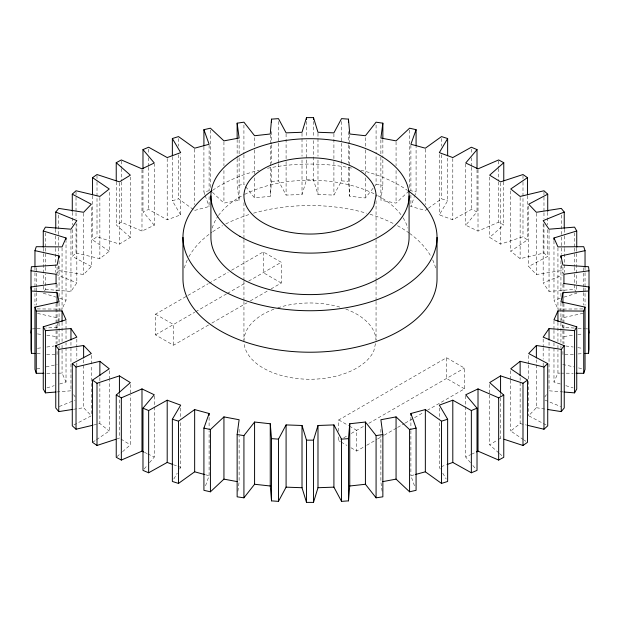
<?xml version="1.0" encoding="UTF-8"?>
<svg xmlns="http://www.w3.org/2000/svg" width="620" height="620" viewBox="0 0 620 620"><rect width="100%" height="100%" fill="white"/><g stroke="black" fill="none" stroke-linecap="round" stroke-linejoin="round"><path stroke-width="0.46" stroke-dasharray="3.1 2.33" d="M243.924 154.729L243.924 184.411L254.58 197.966L270.258 196.238L271.521 181.373L271.521 167.013M237.886 491.249L239.119 481.972L239.119 436.015M408.898 191.061L396.064 203.104L380.882 200.26L382.858 185.419L382.858 158.604M58.265 321.827L57.063 327.313L45.678 328.05M58.466 320.912L59.063 318.169L36.812 313.286M375.495 343.581L373.806 350.99A66.053 38.138 0 0 1 302.932 379.037A66.053 38.138 0 0 1 244.017 342.922M278.465 163.633L278.465 180.862L286.091 195.083L302.017 194.51L306.497 179.847L306.497 140.593M205.538 485.762L209.103 475.734L209.103 430.737M427.653 208.762L425.343 210.42L410.897 206.499L414.137 197.385M414.462 196.47L416.082 191.913L416.082 146.917M37.231 308.923L62.054 309.117L66.022 300.196L66.022 240.831M560.348 383.997L553.978 382.036L557.946 373.116L557.946 350.137M313.503 140.593L313.503 179.847L317.983 194.51L333.909 195.083L341.535 180.862L341.535 163.633M44.555 290.896L45.423 289.362L45.423 274.04M173.833 478.981L177.25 473.176M179.692 469.03L180.668 467.371L180.668 420.461M564.239 274.28L561.255 270.622L536.37 274.521L528.682 266.453L547.724 256.409L543.972 252.999L520.134 258.672L510.748 251.216L527.457 239.878L522.993 236.763L500.572 244.117L489.653 237.398L503.765 224.936L498.666 222.169L478.012 231.09L465.721 225.215L477.02 211.831L471.355 209.459L452.802 219.798L439.332 214.861L447.64 200.772L447.64 156.728M45.423 289.362L70.959 291.431L76.834 282.86L76.834 223.502M544.771 397.032L546.375 394.7M348.479 167.013L348.479 181.373L349.742 196.238L365.42 197.966L376.077 184.411L376.077 154.729M56.358 273.552L58.745 270.622L58.745 264.88M144.173 468.991L147.142 465.473M149.521 462.652L154.279 457.018L154.279 395.746M58.745 270.622L83.63 274.521L91.318 266.453L91.318 206.135M546.065 424.948L528.682 415.78L536.37 407.712L536.37 359.84M91.318 266.453L72.277 256.409L76.028 252.999L76.028 224.277M116.94 456.669L121.876 452.313M122.582 451.686L130.347 444.835L130.347 395.048M76.028 252.999L99.867 258.672L109.252 251.216L109.252 190.898M523.482 439.657L510.748 431.016L520.134 423.561L520.134 377.611M428.42 208.212L441.502 198.819L447.64 200.772M109.252 251.216L92.543 239.878L97.007 236.763L119.427 244.117L130.347 237.398L130.347 177.08M92.543 442.354L95.72 440.2M96.519 439.657L109.252 431.016L109.252 380.277M498.829 452.933L489.653 444.835L497.457 440.037M498.232 439.557L500.572 438.115L503.269 438.999M208.56 325.004L173.468 345.262L155.504 334.893L155.504 314.146L208.142 283.758M208.979 283.278L228.199 272.18M231.539 270.25L263.291 251.914L281.255 262.291L281.255 283.03L271.227 288.819M155.504 334.893L194.773 312.216M195.61 311.736L226.943 293.647M227.362 293.407L245.745 282.79M248.667 281.1L281.255 262.291M211.901 323.074L247 302.816M250.34 300.886L267.887 290.749M338.745 431.257L338.745 419.942L446.532 357.709L464.496 368.086L464.496 388.825L427.73 410.053M338.745 436.914L338.745 440.688L340.419 439.719M343.759 437.79L347.099 435.86M351.276 433.45L364.645 425.731M368.822 423.321L464.496 368.086M350.99 447.756L356.709 451.058L365.901 445.757M366.738 445.268L376.766 439.479M377.596 438.999L383.447 435.62M384.284 435.139L396.815 427.901M397.653 427.42L404.341 423.561M405.17 423.08L423.553 412.463M130.347 237.398L116.234 224.936L121.334 222.169L141.988 231.09L154.279 225.215L154.279 163.936M73.935 424.948L91.318 415.78L91.318 365.041M470.479 462.652L465.721 457.018L470.634 454.669M471.456 454.274L475.555 452.321M154.279 225.215L142.98 211.831L148.645 209.459L167.199 219.798L180.668 214.861L180.668 154.543M59.272 406.526L75.074 400.086M576.306 292.431L574.577 289.362L549.041 291.431L543.167 282.86L562.48 274.993M441.122 466.713L446.516 464.736M116.731 438.999L119.427 438.115L119.427 397.908M180.668 214.861L172.36 200.772L178.498 198.819L193.122 209.32M46.903 387.911L54.188 385.671M59.652 383.997L66.022 382.036L66.022 342.783M582.769 308.923L557.946 309.117L553.978 300.196L560.348 298.236M563.991 297.12L576.74 293.206M194.657 210.42L209.103 206.499L209.103 195.006M414.462 485.762L410.897 475.734L414.509 474.757M93.45 425.088L99.867 423.561L109.252 431.016M204.887 194.649L203.918 191.913L210.428 190.425M36.812 368.947L41.447 367.923M46.089 366.908L57.21 364.467M583.188 313.286L560.937 318.169L561.937 322.741M212.451 192.332L223.936 203.104L239.119 200.26L239.119 157.178M73.493 409.301L83.63 407.712L91.318 415.78M239.119 200.26L237.142 185.419L243.924 184.411M37.495 348.316L42.137 347.673M46.779 347.022L54.203 345.983M563.937 336.513L573.221 335.211M577.863 334.56L582.505 333.917M56.769 391.956L70.959 390.801L70.959 341.015M271.521 181.373L278.465 180.862M32.387 328.91L36.185 328.662M37.13 328.608L41.881 328.298M573.376 354.245L562.937 354.919L562.937 349.176M578.119 353.935L582.87 353.632M46.779 373.24L57.28 373.155M58.233 373.147L62.054 373.116L66.022 382.036M306.497 179.847L313.503 179.847M557.946 373.116L559.852 373.132M560.806 373.139L573.221 373.24M574.322 328.05L562.937 327.313L562.139 323.656M578.119 328.298L584.761 328.724M585.714 328.786L587.613 328.91M37.13 353.632L41.881 353.935M46.624 354.245L57.063 354.919L57.063 349.176M341.535 180.862L348.479 181.373M563.231 391.956L549.041 390.801L549.041 341.015M565.796 345.983L573.221 347.022M577.863 347.673L582.505 348.316M37.495 333.917L42.137 334.56M46.779 335.211L56.064 336.513M376.077 184.411L382.858 185.419M536.37 407.712L546.507 409.301M562.789 364.467L573.911 366.908M578.553 367.923L583.188 368.947M409.572 190.425L416.082 191.913M520.134 423.561L526.55 425.088M205.491 474.757L209.103 475.734M565.812 385.671L573.097 387.911M43.261 293.206L56.009 297.12M59.652 298.236L66.022 300.196M173.484 464.736L177.08 466.054M177.979 466.387L180.668 467.371M544.926 400.086L560.728 406.526M55.761 274.28L76.834 282.86M144.445 452.321L146.901 453.491M147.723 453.887L154.279 457.018M281.255 283.03L263.291 272.661L263.291 251.914M464.496 388.825L446.532 378.456L446.532 357.709M155.504 314.146L173.468 324.524L173.468 345.262M338.745 419.942L348.541 425.599M349.362 426.072L356.709 430.319L356.709 451.058M338.745 440.688L340.38 441.634M341.194 442.099L346.913 445.4M120.985 439.076L130.347 444.835M524.28 440.2L525.869 441.277M499.534 453.553L503.06 456.669M472.858 465.473L475.827 468.991M73.625 394.7L75.229 397.032M440.308 469.03L439.332 467.371L439.332 420.461M442.75 473.176L446.168 478.981M205.212 195.564L209.103 206.499M382.114 491.249L380.882 481.972L380.882 436.015M585.04 266.925L585.04 271.715M585.04 272.668L585.04 287.029M585.04 287.99L585.04 305.226M583.73 267.739L583.73 286.889M583.73 287.851L583.73 291.679M583.73 292.632L583.73 305.079M576.74 248.202L576.74 290.331M574.577 232.872L574.577 247.233M574.577 248.186L574.577 266.383M574.577 267.336L574.577 273.079M574.577 274.04L574.577 289.362M564.239 229.284L564.239 235.026M564.239 235.98L564.239 247.473M564.239 248.426L564.239 272.366M563.937 284.448L563.937 291.508M563.937 303.599L563.937 343.883M562.937 266.995L562.937 273.699M562.937 284.231L562.937 290.927M562.937 303.374L562.937 343.433M561.255 215.094L561.255 236.158M561.255 237.111L561.255 254.347M561.255 264.88L561.255 270.622M560.937 260.726L560.937 297.104M560.937 302.785L560.937 321.935M560.937 322.896L560.937 344.914M560.937 345.875L560.937 347.789M557.946 247.845L557.946 309.117M557.946 322.369L557.946 341.519M557.946 345.348L557.946 349.176M553.978 240.831L553.978 300.196M553.978 320.765L553.978 329.383M553.978 330.336L553.978 341.829M553.978 342.783L553.978 382.036M549.041 230.152L549.041 291.431M547.724 212.365L547.724 224.812M547.724 229.601L547.724 256.409M543.972 191.72L543.972 211.831M543.972 212.784L543.972 218.527M543.972 224.277L543.972 252.999M543.167 223.502L543.167 282.86M543.167 339.055L543.167 346.712M543.167 347.673L543.167 359.158M543.167 362.987L543.167 365.862M536.37 213.249L536.37 274.521M528.682 206.135L528.682 266.453M528.682 355.469L528.682 364.079M528.682 365.041L528.682 415.78M527.457 195.835L527.457 239.878M522.993 175.483L522.993 181.234M522.993 182.187L522.993 236.763M520.134 197.392L520.134 258.672M510.748 190.898L510.748 251.216M510.748 370.698L510.748 379.316M510.748 380.277L510.748 431.016M503.765 181.854L503.765 224.936M500.572 182.838L500.572 244.117M500.572 394.08L500.572 396.947M500.572 397.908L500.572 438.115M498.666 160.898L498.666 167.601M498.666 168.555L498.666 181.001M498.666 181.962L498.666 222.169M489.653 177.08L489.653 237.398M489.653 384.516L489.653 394.095M489.653 395.048L489.653 444.835M478.012 169.81L478.012 231.09M477.02 169.709L477.02 211.831M471.355 149.141L471.355 153.93M471.355 157.759L471.355 166.377M471.355 167.33L471.355 209.459M465.721 163.936L465.721 225.215M465.721 395.746L465.721 457.018M452.802 158.526L452.802 219.798M441.502 138.5L441.502 146.165M441.502 154.775L441.502 198.819M439.332 154.543L439.332 214.861M439.332 408.014L439.332 419.5M425.343 149.149L425.343 204.678M410.897 145.22L410.897 190.224M410.897 195.006L410.897 206.499M410.897 417.33L410.897 429.776M410.897 430.737L410.897 475.734M409.572 130.107L409.572 188.511M396.064 141.833L396.064 165.765M396.064 170.554L396.064 203.104M382.858 139.461L382.858 157.65M380.882 139.942L380.882 156.217M380.882 157.178L380.882 200.26M380.882 429.319L380.882 435.062M376.077 125.046L376.077 153.775M376.053 200.748L376.053 238.499M376.053 239.467L376.053 280.132M376.053 281.092L376.053 300.46M376.053 301.428L376.053 340.147M365.42 137.648L365.42 149.141M365.42 150.094L365.42 174.034M365.42 177.863L365.42 197.966M349.742 134.966L349.742 196.238M348.479 131.587L348.479 144.034M348.479 144.987L348.479 163.176M341.535 121.505L341.535 162.673M333.909 133.811L333.909 160.619M333.909 161.572L333.909 195.083M317.983 133.23L317.983 156.209M317.983 160.037L317.983 194.51M313.503 121.442L313.503 136.764M306.497 121.442L306.497 136.764M302.017 133.23L302.017 156.209M302.017 160.037L302.017 194.51M286.091 133.811L286.091 160.619M286.091 161.572L286.091 195.083M278.465 121.505L278.465 162.673M271.521 131.587L271.521 144.034M271.521 144.987L271.521 163.176M270.258 134.966L270.258 196.238M254.58 137.648L254.58 149.141M254.58 150.094L254.58 174.034M254.58 177.863L254.58 197.966M243.924 125.046L243.924 153.775M243.947 202.686L243.947 238.499M243.947 239.467L243.947 280.132M243.947 281.092L243.947 300.46M243.947 301.428L243.947 340.147M239.119 139.942L239.119 156.217M239.119 429.319L239.119 435.062M237.142 139.461L237.142 157.65M237.142 158.604L237.142 185.419M223.936 141.833L223.936 165.765M223.936 170.554L223.936 203.104M210.428 130.107L210.428 188.511M209.103 145.22L209.103 190.224M209.103 417.33L209.103 429.776M203.918 146.917L203.918 191.913M194.657 149.149L194.657 204.678M180.668 408.014L180.668 419.5M178.498 138.5L178.498 146.165M178.498 154.775L178.498 198.819M172.36 156.728L172.36 200.772M167.199 158.526L167.199 219.798M148.645 149.141L148.645 153.93M148.645 157.759L148.645 166.377M148.645 167.33L148.645 209.459M142.98 169.709L142.98 211.831M141.988 169.81L141.988 231.09M130.347 384.516L130.347 394.095M121.334 160.898L121.334 167.601M121.334 168.555L121.334 181.001M121.334 181.962L121.334 222.169M119.427 182.838L119.427 244.117M119.427 394.08L119.427 396.947M116.234 181.854L116.234 224.936M109.252 370.698L109.252 379.316M99.867 197.392L99.867 258.672M99.867 377.611L99.867 423.561M97.007 175.483L97.007 181.234M97.007 182.187L97.007 236.763M92.543 195.835L92.543 239.878M91.318 355.469L91.318 364.079M83.63 213.249L83.63 274.521M83.63 359.84L83.63 407.712M76.834 339.055L76.834 346.712M76.834 347.673L76.834 359.158M76.834 362.987L76.834 365.862M76.028 191.72L76.028 211.831M76.028 212.784L76.028 218.527M72.277 212.365L72.277 224.812M72.277 229.601L72.277 256.409M70.959 230.152L70.959 291.431M66.022 320.765L66.022 329.383M66.022 330.336L66.022 341.829M62.054 247.845L62.054 309.117M62.054 322.369L62.054 341.519M62.054 345.348L62.054 349.176M62.054 350.137L62.054 373.116M59.063 260.726L59.063 297.104M59.063 302.785L59.063 321.935M59.063 322.896L59.063 344.914M59.063 345.875L59.063 347.789M58.745 215.094L58.745 236.158M58.745 237.111L58.745 254.347M57.063 266.995L57.063 273.699M57.063 284.231L57.063 290.927M57.063 303.374L57.063 343.433M56.064 284.448L56.064 291.508M56.064 303.599L56.064 343.883M55.761 229.284L55.761 235.026M55.761 235.98L55.761 247.473M55.761 248.426L55.761 272.366M45.423 232.872L45.423 247.233M45.423 248.186L45.423 266.383M45.423 267.336L45.423 273.079M43.261 248.202L43.261 290.331M36.27 267.739L36.27 286.889M36.27 287.851L36.27 291.679M36.27 292.632L36.27 305.079M34.96 266.925L34.96 271.715M34.96 272.668L34.96 287.029M34.96 287.99L34.96 305.226M184.388 267.949A127.03 73.338 0 0 1 187.294 259.904M188.906 256.719A127.03 73.338 0 0 1 211.916 232.275M212.706 231.725A127.03 73.338 0 0 1 222.541 225.696M225.796 223.967A127.03 73.338 0 0 1 249.976 214.249M253.557 213.179A127.03 73.338 0 0 1 366.443 213.179M370.024 214.249A127.03 73.338 0 0 1 394.204 223.967M397.459 225.696A127.03 73.338 0 0 1 408.867 232.833M409.642 233.391A127.03 73.338 0 0 1 431.094 256.719M432.706 259.904A127.03 73.338 0 0 1 435.612 267.949M243.947 341.116A66.053 38.138 0 0 1 276.047 308.404M277.845 307.799A66.053 38.138 0 0 1 340.365 307.249M345.782 309.054A66.053 38.138 0 0 1 376.038 340.217M212.706 190.239A127.03 73.338 0 0 1 259.059 170.213M267.53 168.276A127.03 73.338 0 0 1 352.47 168.276M360.941 170.213A127.03 73.338 0 0 1 407.293 190.239M212.242 228.067A99.084 57.203 0 0 1 217.915 216.279M218.457 215.504A99.084 57.203 0 0 1 243.838 194.812M244.644 194.393A99.084 57.203 0 0 1 376.96 195.23M377.751 195.649A99.084 57.203 0 0 1 402.613 217.062M403.116 217.845A99.084 57.203 0 0 1 407.759 228.067"/><path stroke-width="0.93" d="M382.858 138.5L382.858 123.178L376.077 122.179L365.42 135.733L349.742 134.005L348.479 119.141L341.535 118.629L333.909 132.85L317.983 132.277L313.503 117.614L306.497 117.614L302.017 132.277L286.091 132.85L278.465 118.629L271.521 119.141L270.258 134.005L254.58 135.733L243.924 122.179L237.142 123.178L237.142 138.5M56.064 283.487L31 286.99L31.442 291.028L57.063 292.687L59.063 301.832L34.96 307.117L36.27 311.085L62.054 310.884L66.022 319.804L43.261 326.794L45.423 330.638L70.959 328.569L76.834 337.14L55.761 345.72L58.745 349.378L83.63 345.479L91.318 353.547L72.277 363.591L76.028 367.001L99.867 361.328L109.252 368.784L92.543 380.122L97.007 383.238L119.427 375.883L130.347 382.602L116.234 395.064L121.334 397.831L141.988 388.911L154.279 394.785L142.98 408.169L148.645 410.541L167.199 400.202L180.668 405.139L172.36 419.229L178.498 421.182L194.657 409.58L209.103 413.501L203.918 428.087L203.918 490.319L210.428 491.807L210.428 429.575L223.936 416.896L239.119 419.74L237.142 434.581L237.142 496.821L243.924 497.821L243.924 435.589L254.58 422.034L270.258 423.762L270.258 485.995L271.521 500.859L278.465 501.371L278.465 439.138L286.091 424.917L302.017 425.49L302.017 487.723L306.497 502.386L313.503 502.386L313.503 440.154L317.983 425.49L333.909 424.917L333.909 487.15L341.535 501.371L348.479 500.859L348.479 438.627L349.742 423.762L365.42 422.034L376.077 435.589L376.077 497.821L382.858 496.821L382.858 434.581L380.882 419.74L396.064 416.896L409.572 429.575L409.572 491.807L416.082 490.319L416.082 428.087L410.897 413.501L425.343 409.58L441.502 421.182L447.64 419.229L439.332 405.139L452.802 400.202L471.355 410.541L477.02 408.169L465.721 394.785L478.012 388.911L498.666 397.831L503.765 395.064L489.653 382.602L500.572 375.883L522.993 383.238L527.457 380.122L510.748 368.784L520.134 361.328L543.972 367.001L547.724 363.591L528.682 353.547L536.37 345.479L561.255 349.378L564.239 345.72L543.167 337.14L549.041 328.569L574.577 330.638L576.74 326.794L553.978 319.804L557.946 310.884L583.73 311.085L585.04 307.117L560.937 301.832L562.937 292.687L588.558 291.028L589 286.99L563.937 283.487M348.479 500.859L349.742 485.995L349.742 423.762M35.239 353.509L31.442 353.26L31 349.223L31 270.777L31.442 266.74L57.063 265.081L59.063 255.936L34.96 250.651L36.27 246.683L62.054 246.884L66.022 237.964L43.261 230.973L45.423 227.129L70.959 229.199L76.834 220.627L55.761 212.048L58.745 208.39L83.63 212.288L91.318 204.22L72.277 194.176L76.028 190.766L99.867 196.439L109.252 188.984L92.543 177.645L97.007 174.53L119.427 181.885L130.347 175.166L116.234 162.703L121.334 159.937L141.988 168.857L154.279 162.983L142.98 149.598L148.645 147.227L167.199 157.565L180.668 152.629L172.36 138.531L178.498 136.586L194.657 148.188L209.103 144.266L203.918 129.681L210.428 128.193L223.936 140.872L239.119 138.028L237.142 123.178M31 333.01L31.349 329.778M584.761 353.509L588.558 353.26L589 349.223L589 270.777L588.558 266.74L562.937 265.081L560.937 255.936L585.04 250.651L583.73 246.683L557.946 246.884L553.978 237.964L576.74 230.973L574.577 227.129L549.041 229.199L543.167 220.627L564.239 212.048L561.255 208.39L536.37 212.288L528.682 204.22L547.724 194.176L543.972 190.766L520.134 196.439L510.748 188.984L527.457 177.645L522.993 174.53L500.572 181.885L489.653 175.166L503.765 162.703L498.666 159.937L478.012 168.857L465.721 162.983L477.02 149.598L471.355 147.227L452.802 157.565L439.332 152.629L447.64 138.531L441.502 136.586L425.343 148.188L410.897 144.266L416.082 129.681L409.572 128.193L396.064 140.872L380.882 138.028L382.858 123.178M313.503 502.386L317.983 487.723L317.983 425.49M576.089 373.263L583.73 373.317L585.04 369.349L585.04 307.117M278.465 501.371L286.091 487.15L286.091 424.917M564.177 392.034L574.577 392.871L576.74 389.027L576.74 326.794M243.924 497.821L254.58 484.267L254.58 422.034M547.429 409.44L561.255 411.61L564.239 407.952L564.239 345.72M210.428 491.807L223.936 479.128L223.936 416.896M527.465 425.312L543.972 429.234L547.724 425.824L547.724 363.591M172.36 419.229L172.36 481.469L178.498 483.414L194.657 471.812L204.585 474.509M504.161 439.293L522.993 445.47L527.457 442.354L527.457 380.122M142.98 408.169L142.98 470.402L148.645 472.773L167.199 462.435L172.585 464.411M476.377 451.926L478.012 451.143L498.666 460.063L503.765 457.296L503.765 395.064M116.234 395.064L116.234 457.296L121.334 460.063L141.988 451.143L143.623 451.926M447.415 464.411L452.802 462.435L471.355 472.773L477.02 470.402L477.02 408.169M92.543 380.122L92.543 442.354L97.007 445.47L115.839 439.293M415.416 474.509L425.343 471.812L441.502 483.414L447.64 481.469L447.64 419.229M72.277 363.591L72.277 425.824L76.028 429.234L92.535 425.312M409.572 429.575L416.082 428.087M382.78 481.616L396.064 479.128L409.572 491.807M55.761 345.72L55.761 407.952L58.745 411.61L72.571 409.44M376.077 435.589L382.858 434.581M589 270.777L563.937 274.272L563.937 283.851M349.742 485.995L365.42 484.267L376.077 497.821M43.261 326.794L43.261 389.027L45.423 392.871L55.823 392.034M333.909 424.917L341.535 439.138L348.479 438.627M317.983 487.723L333.909 487.15M34.96 307.117L34.96 369.349L36.27 373.317L43.911 373.263M302.017 425.49L306.497 440.154L313.503 440.154M286.091 487.15L302.017 487.723M270.258 423.762L271.521 438.627L278.465 439.138M254.58 484.267L270.258 485.995M31 270.777L56.064 274.272L56.064 283.851M237.142 434.581L243.924 435.589M223.936 479.128L237.22 481.616M203.918 428.087L210.428 429.575M588.651 329.778L589 333.01M588.558 291.028L588.558 353.26M585.04 250.651L585.04 266.925M583.73 311.085L583.73 373.317M576.74 230.973L576.74 247.248M574.577 330.638L574.577 392.871M564.239 212.048L564.239 228.323M562.937 292.687L562.937 303.219M561.255 349.378L561.255 411.61M560.937 255.936L560.937 257.85M557.946 310.884L557.946 321.416M553.978 237.964L553.978 239.878M549.041 328.569L549.041 340.062M547.724 194.176L547.724 211.412M543.972 367.001L543.972 429.234M536.37 345.479L536.37 357.926M527.457 177.645L527.457 194.874M522.993 383.238L522.993 445.47M520.134 361.328L520.134 375.689M503.765 162.703L503.765 180.9M500.572 375.883L500.572 393.119M498.666 397.831L498.666 460.063M478.012 388.911L478.012 451.143M477.02 149.598L477.02 168.749M471.355 410.541L471.355 472.773M452.802 400.202L452.802 462.435M447.64 138.531L447.64 155.767M441.502 421.182L441.502 483.414M437.03 237.398L437.03 278.884A127.03 73.338 0 0 1 310 352.222A127.03 73.338 0 0 1 182.97 278.884L182.97 237.398M425.343 409.58L425.343 471.812M416.082 129.681L416.082 145.956M410.897 413.501L410.897 415.416M409.084 195.905L409.084 237.398A99.084 57.203 0 0 1 310 294.601A99.084 57.203 0 0 1 210.916 237.398L210.916 195.905M396.064 416.896L396.064 479.128M365.42 422.034L365.42 484.267M348.479 119.141L348.479 122.008M341.535 439.138L341.535 501.371M313.503 117.614L313.503 119.528M306.497 117.614L306.497 119.528M306.497 440.154L306.497 502.386M271.521 119.141L271.521 122.008M271.521 438.627L271.521 500.859M209.103 413.501L209.103 415.416M203.918 129.681L203.918 145.956M194.657 409.58L194.657 471.812M178.498 421.182L178.498 483.414M172.36 138.531L172.36 155.767M167.199 400.202L167.199 462.435M148.645 410.541L148.645 472.773M142.98 149.598L142.98 168.749M141.988 388.911L141.988 451.143M121.334 397.831L121.334 460.063M119.427 375.883L119.427 393.119M116.234 162.703L116.234 180.9M99.867 361.328L99.867 375.689M97.007 383.238L97.007 445.47M92.543 177.645L92.543 194.874M83.63 345.479L83.63 357.926M76.028 367.001L76.028 429.234M72.277 194.176L72.277 211.412M70.959 328.569L70.959 340.062M66.022 237.964L66.022 239.878M62.054 310.884L62.054 321.416M59.063 255.936L59.063 257.85M58.745 349.378L58.745 411.61M57.063 292.687L57.063 303.219M55.761 212.048L55.761 228.323M45.423 330.638L45.423 392.871M43.261 230.973L43.261 247.248M36.27 311.085L36.27 373.317M34.96 250.651L34.96 266.925M31.442 291.028L31.442 353.26M408.084 190.79A127.03 73.338 0 0 1 396.878 290.904A127.03 73.338 0 0 1 223.123 290.904A127.03 73.338 0 0 1 211.916 190.79M376.053 195.905L373.806 205.778A66.053 38.138 0 0 1 267.538 225.122A66.053 38.138 0 0 1 282.085 161.34A66.053 38.138 0 0 1 376.053 195.905M239.94 236.36A99.084 57.203 0 0 0 405.705 210.715A99.084 57.203 0 0 0 284.355 140.647A99.084 57.203 0 0 0 239.94 236.36"/></g></svg>
